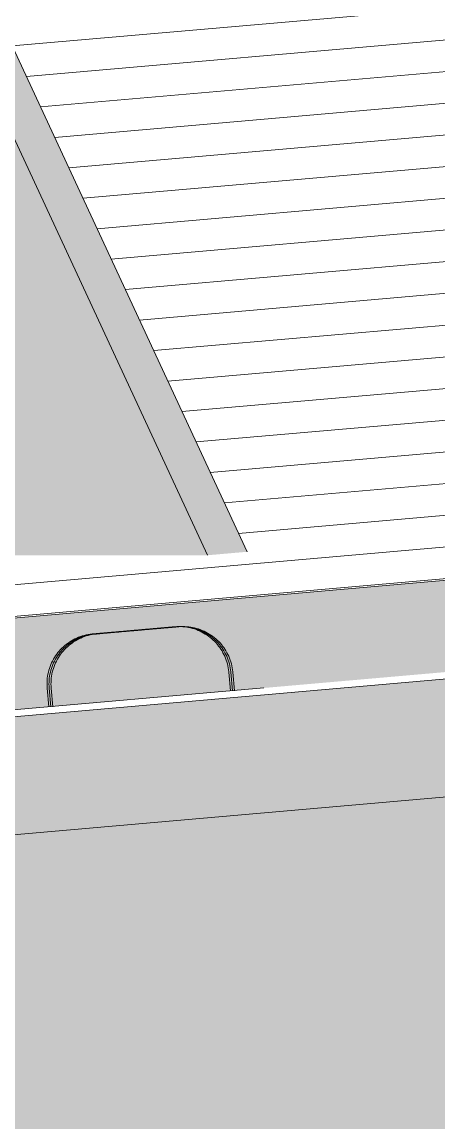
# Model space of a CAD drawing. Header units: millimetres. Extents: x -4612930 to -4329258, y -1064 to 30311.
# Drawn here: x -4376153.8 to -4376120.5, y 16772.5 to 16860.6 of the extents above; entities that cross this region are included whole.
import ezdxf

# ---------------------------------------------------------------- set-up
doc = ezdxf.new("R2010")
doc.units = ezdxf.units.MM
for name, color, linetype, lineweight in [('A-ROOF', 132, 'Continuous', 5), ('A-ROOF-PATT', 132, 'Continuous', 5), ('Q-SPCQ', 91, 'Continuous', 5)]:
    doc.layers.add(name, color=color, linetype=linetype, lineweight=lineweight)

# ---------------------------------------------------------------- blocks, each defined once
blk = doc.blocks.new('Static Line_Sayfa_Metal Deck_Pan Mount - Up to 15 _ pitch - Max 2 Users-1865617-NORTH EAST')
at = {"layer": 'Q-SPCQ'}
for points in [[(4323054.999, 16817.941), (4323058.167, 16818.219), (4323039.239, 16858.966), (4322985.737, 16852.038), (4322986.664, 16851.772), (4323037.414, 16855.794), (4323041.801, 16846.351)], [(4323010.073, 16817.94), (4323054.999, 16817.941), (4323037.414, 16855.794), (4323005.636, 16851.385), (4323009.854, 16818.41)]]:
    blk.add_hatch(color=256, dxfattribs=at).paths.add_polyline_path(points)
for p, q in [((4323058.167, 16818.219), (4323039.239, 16858.966)), ((4323037.414, 16855.794), (4323054.999, 16817.941))]:
    blk.add_line(p, q, dxfattribs=at)
blk = doc.blocks.new('Static Line_Sayfa_Metal Deck_Pan Mount - Up to 15 _ pitch - Max 2 Users-1847625-NORTH EAST')
at = {"layer": 'Q-SPCQ'}
for p, q in [((4323056.841, 16807.093), (4323056.711, 16808.587)), ((4323057.001, 16807.093), (4323056.87, 16808.587)), ((4323057.16, 16807.093), (4323057.029, 16808.587)), ((4323059.501, 16807.329), (4323016.765, 16803.59)), ((4323042.17, 16807.315), (4323042.301, 16805.821)), ((4323042.329, 16807.315), (4323042.46, 16805.821)), ((4323042.489, 16807.315), (4323042.62, 16805.821))]:
    blk.add_line(p, q, dxfattribs=at)
at = {"layer": 'Q-SPCQ', "flags": 128}
for points in [[(4323045.809, 16811.649), (4323045.817, 16811.649), (4323045.83, 16811.651), (4323045.848, 16811.652), (4323045.872, 16811.654), (4323045.9, 16811.657), (4323045.934, 16811.66), (4323045.973, 16811.663), (4323046.017, 16811.667), (4323046.066, 16811.671), (4323046.119, 16811.676), (4323046.178, 16811.681), (4323046.241, 16811.686), (4323046.308, 16811.692), (4323046.38, 16811.699), (4323046.457, 16811.705), (4323046.537, 16811.712), (4323046.622, 16811.72), (4323046.71, 16811.728), (4323046.803, 16811.736), (4323046.899, 16811.744), (4323046.998, 16811.753), (4323047.101, 16811.762), (4323047.207, 16811.771), (4323047.317, 16811.781), (4323047.429, 16811.79), (4323047.543, 16811.8), (4323047.66, 16811.811), (4323047.78, 16811.821), (4323047.901, 16811.832), (4323048.025, 16811.842), (4323048.15, 16811.853), (4323048.276, 16811.865), (4323048.404, 16811.876), (4323048.533, 16811.887), (4323048.663, 16811.898), (4323048.794, 16811.91), (4323048.925, 16811.921), (4323049.056, 16811.933), (4323049.094, 16811.936)], [(4323049.089, 16811.936), (4323048.958, 16811.925), (4323048.827, 16811.913), (4323048.696, 16811.902), (4323048.566, 16811.89), (4323048.437, 16811.879), (4323048.309, 16811.868), (4323048.182, 16811.857), (4323048.056, 16811.846), (4323047.932, 16811.835), (4323047.81, 16811.824), (4323047.69, 16811.814), (4323047.573, 16811.803), (4323047.457, 16811.793), (4323047.345, 16811.783), (4323047.235, 16811.774), (4323047.128, 16811.764), (4323047.024, 16811.755), (4323046.924, 16811.746), (4323046.827, 16811.738), (4323046.733, 16811.73), (4323046.644, 16811.722), (4323046.558, 16811.714), (4323046.476, 16811.707), (4323046.399, 16811.701), (4323046.326, 16811.694), (4323046.257, 16811.688), (4323046.193, 16811.683), (4323046.134, 16811.677), (4323046.079, 16811.673), (4323046.029, 16811.668), (4323045.984, 16811.664), (4323045.944, 16811.661), (4323045.909, 16811.658), (4323045.879, 16811.655), (4323045.854, 16811.653), (4323045.834, 16811.651), (4323045.82, 16811.65), (4323045.81, 16811.649)], [(4323045.968, 16811.649), (4323045.976, 16811.649), (4323045.989, 16811.651), (4323046.008, 16811.652), (4323046.031, 16811.654), (4323046.06, 16811.657), (4323046.094, 16811.66), (4323046.132, 16811.663), (4323046.176, 16811.667), (4323046.225, 16811.671), (4323046.279, 16811.676), (4323046.337, 16811.681), (4323046.4, 16811.686), (4323046.468, 16811.692), (4323046.54, 16811.699), (4323046.616, 16811.705), (4323046.696, 16811.712), (4323046.781, 16811.72), (4323046.87, 16811.728), (4323046.962, 16811.736), (4323047.058, 16811.744), (4323047.158, 16811.753), (4323047.261, 16811.762), (4323047.367, 16811.771), (4323047.476, 16811.781), (4323047.588, 16811.79), (4323047.703, 16811.8), (4323047.82, 16811.811), (4323047.939, 16811.821), (4323048.061, 16811.832), (4323048.184, 16811.842), (4323048.309, 16811.853), (4323048.436, 16811.865), (4323048.564, 16811.876), (4323048.693, 16811.887), (4323048.823, 16811.898), (4323048.953, 16811.91), (4323049.084, 16811.921), (4323049.216, 16811.933), (4323049.253, 16811.936)], [(4323049.249, 16811.936), (4323049.117, 16811.925), (4323048.986, 16811.913), (4323048.856, 16811.902), (4323048.725, 16811.89), (4323048.596, 16811.879), (4323048.468, 16811.868), (4323048.341, 16811.857), (4323048.215, 16811.846), (4323048.092, 16811.835), (4323047.97, 16811.824), (4323047.85, 16811.814), (4323047.732, 16811.803), (4323047.617, 16811.793), (4323047.504, 16811.783), (4323047.394, 16811.774), (4323047.287, 16811.764), (4323047.183, 16811.755), (4323047.083, 16811.746), (4323046.986, 16811.738), (4323046.893, 16811.73), (4323046.803, 16811.722), (4323046.717, 16811.714), (4323046.636, 16811.707), (4323046.558, 16811.701), (4323046.485, 16811.694), (4323046.417, 16811.688), (4323046.352, 16811.683), (4323046.293, 16811.677), (4323046.238, 16811.673), (4323046.188, 16811.668), (4323046.143, 16811.664), (4323046.103, 16811.661), (4323046.068, 16811.658), (4323046.038, 16811.655), (4323046.013, 16811.653), (4323045.993, 16811.651), (4323045.979, 16811.65), (4323045.97, 16811.649)], [(4323046.128, 16811.649), (4323046.136, 16811.649), (4323046.149, 16811.651), (4323046.167, 16811.652), (4323046.191, 16811.654), (4323046.219, 16811.657), (4323046.253, 16811.66), (4323046.292, 16811.663), (4323046.336, 16811.667), (4323046.384, 16811.671), (4323046.438, 16811.676), (4323046.496, 16811.681), (4323046.559, 16811.686), (4323046.627, 16811.692), (4323046.699, 16811.699), (4323046.775, 16811.705), (4323046.856, 16811.712), (4323046.94, 16811.72), (4323047.029, 16811.728), (4323047.121, 16811.736), (4323047.218, 16811.744), (4323047.317, 16811.753), (4323047.42, 16811.762), (4323047.526, 16811.771), (4323047.635, 16811.781), (4323047.747, 16811.79), (4323047.862, 16811.8), (4323047.979, 16811.811), (4323048.098, 16811.821), (4323048.22, 16811.832), (4323048.343, 16811.842), (4323048.468, 16811.853), (4323048.595, 16811.865), (4323048.723, 16811.876), (4323048.852, 16811.887), (4323048.982, 16811.898), (4323049.113, 16811.91), (4323049.244, 16811.921), (4323049.375, 16811.933), (4323049.413, 16811.936)], [(4323049.408, 16811.936), (4323049.277, 16811.925), (4323049.146, 16811.913), (4323049.015, 16811.902), (4323048.885, 16811.89), (4323048.756, 16811.879), (4323048.627, 16811.868), (4323048.5, 16811.857), (4323048.375, 16811.846), (4323048.251, 16811.835), (4323048.129, 16811.824), (4323048.009, 16811.814), (4323047.891, 16811.803), (4323047.776, 16811.793), (4323047.663, 16811.783), (4323047.553, 16811.774), (4323047.447, 16811.764), (4323047.343, 16811.755), (4323047.242, 16811.746), (4323047.145, 16811.738), (4323047.052, 16811.73), (4323046.962, 16811.722), (4323046.877, 16811.714), (4323046.795, 16811.707), (4323046.718, 16811.701), (4323046.645, 16811.694), (4323046.576, 16811.688), (4323046.512, 16811.683), (4323046.452, 16811.677), (4323046.397, 16811.673), (4323046.347, 16811.668), (4323046.302, 16811.664), (4323046.262, 16811.661), (4323046.227, 16811.658), (4323046.197, 16811.655), (4323046.172, 16811.653), (4323046.153, 16811.651), (4323046.138, 16811.65), (4323046.129, 16811.649)], [(4323052.375, 16812.223), (4323052.367, 16812.223), (4323052.354, 16812.221), (4323052.335, 16812.22), (4323052.312, 16812.218), (4323052.283, 16812.215), (4323052.249, 16812.212), (4323052.21, 16812.209), (4323052.167, 16812.205), (4323052.118, 16812.201), (4323052.064, 16812.196), (4323052.006, 16812.191), (4323051.943, 16812.186), (4323051.875, 16812.18), (4323051.803, 16812.173), (4323051.727, 16812.167), (4323051.646, 16812.16), (4323051.562, 16812.152), (4323051.473, 16812.145), (4323051.381, 16812.136), (4323051.285, 16812.128), (4323051.185, 16812.119), (4323051.082, 16812.11), (4323050.976, 16812.101), (4323050.867, 16812.092), (4323050.755, 16812.082), (4323050.64, 16812.072), (4323050.523, 16812.061), (4323050.404, 16812.051), (4323050.282, 16812.04), (4323050.159, 16812.03), (4323050.034, 16812.019), (4323049.907, 16812.008), (4323049.779, 16811.996), (4323049.65, 16811.985), (4323049.52, 16811.974), (4323049.39, 16811.962), (4323049.259, 16811.951), (4323049.127, 16811.939), (4323049.089, 16811.936)], [(4323049.094, 16811.936), (4323049.225, 16811.948), (4323049.357, 16811.959), (4323049.487, 16811.97), (4323049.617, 16811.982), (4323049.747, 16811.993), (4323049.875, 16812.004), (4323050.002, 16812.015), (4323050.127, 16812.026), (4323050.251, 16812.037), (4323050.373, 16812.048), (4323050.493, 16812.058), (4323050.611, 16812.069), (4323050.726, 16812.079), (4323050.839, 16812.089), (4323050.949, 16812.098), (4323051.056, 16812.108), (4323051.159, 16812.117), (4323051.26, 16812.126), (4323051.357, 16812.134), (4323051.45, 16812.142), (4323051.54, 16812.15), (4323051.625, 16812.158), (4323051.707, 16812.165), (4323051.784, 16812.172), (4323051.858, 16812.178), (4323051.926, 16812.184), (4323051.99, 16812.19), (4323052.05, 16812.195), (4323052.105, 16812.2), (4323052.155, 16812.204), (4323052.2, 16812.208), (4323052.24, 16812.211), (4323052.275, 16812.214), (4323052.305, 16812.217), (4323052.33, 16812.219), (4323052.349, 16812.221), (4323052.364, 16812.222), (4323052.373, 16812.223)], [(4323052.534, 16812.223), (4323052.526, 16812.223), (4323052.513, 16812.221), (4323052.495, 16812.22), (4323052.471, 16812.218), (4323052.442, 16812.215), (4323052.409, 16812.212), (4323052.37, 16812.209), (4323052.326, 16812.205), (4323052.277, 16812.201), (4323052.224, 16812.196), (4323052.165, 16812.191), (4323052.102, 16812.186), (4323052.035, 16812.18), (4323051.963, 16812.173), (4323051.886, 16812.167), (4323051.806, 16812.16), (4323051.721, 16812.152), (4323051.633, 16812.145), (4323051.54, 16812.136), (4323051.444, 16812.128), (4323051.344, 16812.119), (4323051.242, 16812.11), (4323051.135, 16812.101), (4323051.026, 16812.092), (4323050.914, 16812.082), (4323050.8, 16812.072), (4323050.683, 16812.061), (4323050.563, 16812.051), (4323050.442, 16812.04), (4323050.318, 16812.03), (4323050.193, 16812.019), (4323050.066, 16812.008), (4323049.939, 16811.996), (4323049.81, 16811.985), (4323049.68, 16811.974), (4323049.549, 16811.962), (4323049.418, 16811.951), (4323049.287, 16811.939), (4323049.249, 16811.936)], [(4323049.253, 16811.936), (4323049.385, 16811.948), (4323049.516, 16811.959), (4323049.647, 16811.97), (4323049.777, 16811.982), (4323049.906, 16811.993), (4323050.034, 16812.004), (4323050.161, 16812.015), (4323050.287, 16812.026), (4323050.411, 16812.037), (4323050.533, 16812.048), (4323050.653, 16812.058), (4323050.77, 16812.069), (4323050.886, 16812.079), (4323050.998, 16812.089), (4323051.108, 16812.098), (4323051.215, 16812.108), (4323051.319, 16812.117), (4323051.419, 16812.126), (4323051.516, 16812.134), (4323051.61, 16812.142), (4323051.699, 16812.15), (4323051.785, 16812.158), (4323051.866, 16812.165), (4323051.944, 16812.172), (4323052.017, 16812.178), (4323052.086, 16812.184), (4323052.15, 16812.19), (4323052.209, 16812.195), (4323052.264, 16812.2), (4323052.314, 16812.204), (4323052.359, 16812.208), (4323052.399, 16812.211), (4323052.434, 16812.214), (4323052.464, 16812.217), (4323052.489, 16812.219), (4323052.509, 16812.221), (4323052.523, 16812.222), (4323052.532, 16812.223)], [(4323052.693, 16812.223), (4323052.685, 16812.223), (4323052.672, 16812.221), (4323052.654, 16812.22), (4323052.63, 16812.218), (4323052.602, 16812.215), (4323052.568, 16812.212), (4323052.529, 16812.209), (4323052.485, 16812.205), (4323052.437, 16812.201), (4323052.383, 16812.196), (4323052.325, 16812.191), (4323052.262, 16812.186), (4323052.194, 16812.18), (4323052.122, 16812.173), (4323052.046, 16812.167), (4323051.965, 16812.16), (4323051.88, 16812.152), (4323051.792, 16812.145), (4323051.699, 16812.136), (4323051.603, 16812.128), (4323051.504, 16812.119), (4323051.401, 16812.11), (4323051.295, 16812.101), (4323051.186, 16812.092), (4323051.074, 16812.082), (4323050.959, 16812.072), (4323050.842, 16812.061), (4323050.722, 16812.051), (4323050.601, 16812.04), (4323050.478, 16812.03), (4323050.352, 16812.019), (4323050.226, 16812.008), (4323050.098, 16811.996), (4323049.969, 16811.985), (4323049.839, 16811.974), (4323049.708, 16811.962), (4323049.577, 16811.951), (4323049.446, 16811.939), (4323049.408, 16811.936)], [(4323049.413, 16811.936), (4323049.544, 16811.948), (4323049.675, 16811.959), (4323049.806, 16811.97), (4323049.936, 16811.982), (4323050.065, 16811.993), (4323050.194, 16812.004), (4323050.321, 16812.015), (4323050.446, 16812.026), (4323050.57, 16812.037), (4323050.692, 16812.048), (4323050.812, 16812.058), (4323050.93, 16812.069), (4323051.045, 16812.079), (4323051.158, 16812.089), (4323051.267, 16812.098), (4323051.374, 16812.108), (4323051.478, 16812.117), (4323051.579, 16812.126), (4323051.676, 16812.134), (4323051.769, 16812.142), (4323051.858, 16812.15), (4323051.944, 16812.158), (4323052.026, 16812.165), (4323052.103, 16812.172), (4323052.176, 16812.178), (4323052.245, 16812.184), (4323052.309, 16812.19), (4323052.369, 16812.195), (4323052.424, 16812.2), (4323052.473, 16812.204), (4323052.519, 16812.208), (4323052.559, 16812.211), (4323052.594, 16812.214), (4323052.624, 16812.217), (4323052.649, 16812.219), (4323052.668, 16812.221), (4323052.683, 16812.222), (4323052.692, 16812.223)], [(4323052.377, 16812.223), (4323052.537, 16812.234), (4323052.697, 16812.239), (4323052.857, 16812.237), (4323053.017, 16812.228), (4323053.176, 16812.213), (4323053.334, 16812.192), (4323053.492, 16812.165), (4323053.648, 16812.131), (4323053.803, 16812.091), (4323053.956, 16812.045), (4323054.108, 16811.992), (4323054.257, 16811.934), (4323054.403, 16811.87), (4323054.547, 16811.8), (4323054.688, 16811.724), (4323054.826, 16811.643), (4323054.96, 16811.556), (4323055.091, 16811.464), (4323055.218, 16811.367), (4323055.341, 16811.265), (4323055.46, 16811.158), (4323055.575, 16811.046), (4323055.685, 16810.93), (4323055.79, 16810.81), (4323055.891, 16810.685), (4323055.986, 16810.557), (4323056.076, 16810.424), (4323056.161, 16810.289), (4323056.24, 16810.15), (4323056.313, 16810.008), (4323056.381, 16809.863), (4323056.443, 16809.715), (4323056.499, 16809.565), (4323056.549, 16809.413), (4323056.593, 16809.26), (4323056.631, 16809.104), (4323056.663, 16808.947), (4323056.688, 16808.789), (4323056.707, 16808.63), (4323056.711, 16808.587)], [(4323052.537, 16812.223), (4323052.696, 16812.234), (4323052.856, 16812.239), (4323053.016, 16812.237), (4323053.176, 16812.228), (4323053.335, 16812.213), (4323053.494, 16812.192), (4323053.651, 16812.165), (4323053.808, 16812.131), (4323053.963, 16812.091), (4323054.116, 16812.045), (4323054.267, 16811.992), (4323054.416, 16811.934), (4323054.563, 16811.87), (4323054.706, 16811.8), (4323054.847, 16811.724), (4323054.985, 16811.643), (4323055.12, 16811.556), (4323055.251, 16811.464), (4323055.378, 16811.367), (4323055.501, 16811.265), (4323055.62, 16811.158), (4323055.734, 16811.046), (4323055.844, 16810.93), (4323055.95, 16810.81), (4323056.05, 16810.685), (4323056.145, 16810.557), (4323056.235, 16810.424), (4323056.32, 16810.289), (4323056.399, 16810.15), (4323056.473, 16810.008), (4323056.541, 16809.863), (4323056.603, 16809.715), (4323056.659, 16809.565), (4323056.709, 16809.413), (4323056.753, 16809.26), (4323056.79, 16809.104), (4323056.822, 16808.947), (4323056.847, 16808.789), (4323056.866, 16808.63), (4323056.87, 16808.587)], [(4323052.696, 16812.223), (4323052.856, 16812.234), (4323053.015, 16812.239), (4323053.175, 16812.237), (4323053.335, 16812.228), (4323053.495, 16812.213), (4323053.653, 16812.192), (4323053.811, 16812.165), (4323053.967, 16812.131), (4323054.122, 16812.091), (4323054.275, 16812.045), (4323054.426, 16811.992), (4323054.575, 16811.934), (4323054.722, 16811.87), (4323054.866, 16811.8), (4323055.007, 16811.724), (4323055.145, 16811.643), (4323055.279, 16811.556), (4323055.41, 16811.464), (4323055.537, 16811.367), (4323055.66, 16811.265), (4323055.779, 16811.158), (4323055.894, 16811.046), (4323056.004, 16810.93), (4323056.109, 16810.81), (4323056.209, 16810.685), (4323056.305, 16810.557), (4323056.395, 16810.424), (4323056.479, 16810.289), (4323056.559, 16810.15), (4323056.632, 16810.008), (4323056.7, 16809.863), (4323056.762, 16809.715), (4323056.818, 16809.565), (4323056.868, 16809.413), (4323056.912, 16809.26), (4323056.95, 16809.104), (4323056.981, 16808.947), (4323057.006, 16808.789), (4323057.025, 16808.63), (4323057.029, 16808.587)], [(4323042.17, 16807.315), (4323042.159, 16807.475), (4323042.155, 16807.635), (4323042.157, 16807.795), (4323042.165, 16807.954), (4323042.18, 16808.114), (4323042.201, 16808.272), (4323042.229, 16808.43), (4323042.263, 16808.586), (4323042.303, 16808.741), (4323042.349, 16808.894), (4323042.401, 16809.046), (4323042.459, 16809.195), (4323042.524, 16809.341), (4323042.594, 16809.485), (4323042.669, 16809.626), (4323042.751, 16809.764), (4323042.837, 16809.898), (4323042.929, 16810.029), (4323043.026, 16810.156), (4323043.129, 16810.279), (4323043.236, 16810.398), (4323043.347, 16810.513), (4323043.463, 16810.623), (4323043.584, 16810.728), (4323043.709, 16810.829), (4323043.837, 16810.924), (4323043.969, 16811.014), (4323044.105, 16811.099), (4323044.244, 16811.178), (4323044.386, 16811.251), (4323044.531, 16811.319), (4323044.678, 16811.381), (4323044.828, 16811.437), (4323044.98, 16811.487), (4323045.134, 16811.531), (4323045.29, 16811.569), (4323045.446, 16811.601), (4323045.604, 16811.626), (4323045.763, 16811.645), (4323045.806, 16811.649)], [(4323042.329, 16807.315), (4323042.319, 16807.475), (4323042.314, 16807.635), (4323042.316, 16807.795), (4323042.325, 16807.954), (4323042.34, 16808.114), (4323042.361, 16808.272), (4323042.388, 16808.43), (4323042.422, 16808.586), (4323042.462, 16808.741), (4323042.508, 16808.894), (4323042.561, 16809.046), (4323042.619, 16809.195), (4323042.683, 16809.341), (4323042.753, 16809.485), (4323042.829, 16809.626), (4323042.91, 16809.764), (4323042.997, 16809.898), (4323043.089, 16810.029), (4323043.186, 16810.156), (4323043.288, 16810.279), (4323043.395, 16810.398), (4323043.507, 16810.513), (4323043.623, 16810.623), (4323043.743, 16810.728), (4323043.868, 16810.829), (4323043.996, 16810.924), (4323044.129, 16811.014), (4323044.264, 16811.099), (4323044.403, 16811.178), (4323044.545, 16811.251), (4323044.69, 16811.319), (4323044.838, 16811.381), (4323044.988, 16811.437), (4323045.14, 16811.487), (4323045.293, 16811.531), (4323045.449, 16811.569), (4323045.606, 16811.601), (4323045.764, 16811.626), (4323045.923, 16811.645), (4323045.966, 16811.649)], [(4323042.489, 16807.315), (4323042.478, 16807.475), (4323042.474, 16807.635), (4323042.476, 16807.795), (4323042.484, 16807.954), (4323042.499, 16808.114), (4323042.52, 16808.272), (4323042.548, 16808.43), (4323042.581, 16808.586), (4323042.621, 16808.741), (4323042.668, 16808.894), (4323042.72, 16809.046), (4323042.778, 16809.195), (4323042.842, 16809.341), (4323042.912, 16809.485), (4323042.988, 16809.626), (4323043.069, 16809.764), (4323043.156, 16809.898), (4323043.248, 16810.029), (4323043.345, 16810.156), (4323043.447, 16810.279), (4323043.554, 16810.398), (4323043.666, 16810.513), (4323043.782, 16810.623), (4323043.903, 16810.728), (4323044.027, 16810.829), (4323044.156, 16810.924), (4323044.288, 16811.014), (4323044.424, 16811.099), (4323044.563, 16811.178), (4323044.705, 16811.251), (4323044.85, 16811.319), (4323044.997, 16811.381), (4323045.147, 16811.437), (4323045.299, 16811.487), (4323045.453, 16811.531), (4323045.608, 16811.569), (4323045.765, 16811.601), (4323045.923, 16811.626), (4323046.082, 16811.645), (4323046.125, 16811.649)]]:
    blk.add_lwpolyline(points, dxfattribs=at)
blk = doc.blocks.new('Roof Gutters3 - Roof Gutters-1885272-NORTH EAST')
at = {"layer": 'A-ROOF'}
blk.add_hatch(color=256, dxfattribs=at).paths.add_polyline_path([(4312743.46, 15437.032), (4332576.852, 17171.403), (4332641.231, 17165.802), (4332679.435, 17620.185), (4332571.797, 17629.585), (4312703.909, 15891.311), (4312723.911, 15661.566), (4312744.456, 15661.566), (4312744.001, 15656.566), (4312724.347, 15656.566), (4312739.467, 15482.898)])
blk.add_line((4332571.896, 17629.594), (4312703.909, 15891.311), dxfattribs=at)

msp = doc.modelspace()

# ---------------------------------------------------------------- hatches: boundary and pattern name
at = {"layer": 'A-ROOF'}
h = msp.add_hatch(color=256, dxfattribs=at)
h.paths.add_polyline_path([(-4386496.086, 15900), (-4386426.633, 15900.232), (-4386366.379, 15905.483), (-4386366.2, 15911.582), (-4376459.497, 16778.995), (-4376459.386, 16784.106), (-4376684.519, 16766.726), (-4386496.086, 15911.582)])
h.paths.add_polyline_path([(-4348270.255, 16052.302), (-4348270.255, 16066.212), (-4356666.478, 16797.998), (-4356665.079, 16792.777), (-4356622.343, 16789.038), (-4356622.343, 16783.015), (-4348283.821, 16053.489)])
h.paths.add_polyline_path([(-4356668.75, 16787.075), (-4356669.534, 16792.777), (-4356671.039, 16798.396), (-4356682.61, 16797.565), (-4356684.927, 16791.597), (-4356683.03, 16791.336), (-4356681.229, 16788.167), (-4356678.716, 16787.947)])
h.paths.add_polyline_path([(-4376183.891, 16802.449), (-4376180.566, 16803.782), (-4376184.579, 16810.3), (-4376183.945, 16803.071)])
h.paths.add_polyline_path([(-4376177.167, 16803.59), (-4366820.316, 17622.098), (-4366809.016, 17625.683), (-4366513.209, 17651.365), (-4366178.096, 17620.05), (-4366175.415, 17618.8), (-4357103.996, 16825.154), (-4357102.417, 16831.039), (-4357068.141, 16828.143), (-4357068.675, 16833.052), (-4366496.117, 17654.714), (-4369276.231, 17412.409), (-4376180.463, 16810.658), (-4376177.516, 16804.34)])
msp.add_hatch(color=256, dxfattribs=at).paths.add_polyline_path([(-4386366.379, 15902.154), (-4366619.228, 17629.399), (-4366513.209, 17621.964), (-4366514.497, 17648.439), (-4386366.379, 15911.566), (-4386366.379, 15904.704)])
at = {"layer": 'A-ROOF-PATT'}
h = msp.add_hatch(dxfattribs=at)
h.set_pattern_fill('FP_163', color=256, style=0, pattern_type=2)
h.set_pattern_definition([(4.981, (-8927779.1346, -385739.019), (0.0097379167, 2.5354203988), [])])
h.paths.add_polyline_path([(-4377741.122, 16841.744), (-4377528.064, 16858.427), (-4377523.649, 16818.171), (-4377738.362, 16800.74), (-4377740.874, 16840.121)])
h.paths.add_polyline_path([(-4386496.086, 15911.582), (-4376435.155, 16788.502), (-4376438.834, 16834.637), (-4376356.073, 16843.424), (-4376354.744, 16848.459), (-4376351.925, 16850.484), (-4376351.031, 16855.879), (-4376341.42, 16857.508), (-4376342.376, 16859.813), (-4376345.795, 16859.514), (-4376349.328, 16863.361), (-4376344.096, 16867.524), (-4376340.756, 16867.524), (-4376340.313, 16868.57), (-4376331.763, 16870.715), (-4376323.132, 16866.472), (-4376320.847, 16867.077), (-4376319.858, 16867.123), (-4376316.879, 16867.077), (-4376315.89, 16867.123), (-4376312.911, 16867.077), (-4376311.921, 16867.123), (-4376308.942, 16867.077), (-4376307.953, 16867.123), (-4376304.974, 16867.077), (-4376303.304, 16871.026), (-4376304.667, 16875.821), (-4376308.679, 16875.47), (-4376312.652, 16921.628), (-4376308.326, 16922.064), (-4376309.57, 16927.676), (-4376305.812, 16929.044), (-4376307.279, 16917.511), (-4376304.362, 16917.503), (-4376303.067, 16917.532), (-4376300.394, 16917.503), (-4376299.099, 16917.532), (-4376296.426, 16917.503), (-4376295.13, 16917.532), (-4376292.457, 16917.503), (-4376291.162, 16917.532), (-4376288.489, 16917.503), (-4376287.193, 16917.532), (-4376284.52, 16917.503), (-4376283.225, 16917.532), (-4376280.552, 16917.503), (-4376279.257, 16917.532), (-4376276.584, 16917.503), (-4376275.288, 16917.532), (-4376272.615, 16917.503), (-4376271.32, 16917.532), (-4376268.647, 16917.503), (-4376267.352, 16917.532), (-4376264.499, 16915.452), (-4376263.383, 16917.532), (-4376260.564, 16915.838), (-4376259.415, 16917.532), (-4376256.63, 16916.224), (-4376255.446, 16917.532), (-4376252.695, 16916.61), (-4376251.478, 16910.388), (-4376247.107, 16909.374), (-4376242.445, 16875.91), (-4376239.498, 16872.108), (-4376239.44, 16869.95), (-4376238.1, 16859.142), (-4376223.428, 16858.965), (-4376223.038, 16857.182), (-4376180.566, 16858.966), (-4376154.693, 16858.966), (-4376135.765, 16818.219), (-4376156.517, 16817.941), (-4376183.771, 16817.752), (-4376180.463, 16810.658), (-4366821.412, 17627.85), (-4369028.827, 17625.699), (-4376820.454, 16936.146), (-4376693.786, 16938.314), (-4376689.439, 16938.639), (-4376681.601, 16937.363), (-4376676.774, 16933.841), (-4376678.602, 16928.436), (-4376684.582, 16923.725), (-4376683.757, 16924.635), (-4376681.573, 16923.991), (-4376679.04, 16860.805), (-4376686.002, 16860.805), (-4376692.195, 16925.689), (-4376698.063, 16928.179), (-4376910.675, 16928.162), (-4377137.92, 16908.051), (-4377136.518, 16863.05), (-4377136.314, 16860.797), (-4377143.277, 16860.797), (-4377147.053, 16907.242), (-4377591.362, 16867.921), (-4377590.784, 16863.042), (-4377593.792, 16863.042), (-4377593.588, 16860.788), (-4377600.551, 16860.788), (-4377601.563, 16867.019), (-4377972.305, 16834.208), (-4377964.861, 16818.184), (-4377985.614, 16817.906), (-4378016.073, 16817.905), (-4378021.723, 16829.835), (-4378131.922, 16817.903), (-4378135.856, 16803.167), (-4378141.175, 16802.889), (-4378187.068, 16802.888), (-4378183.702, 16815.5), (-4388378.226, 15911.584), (-4386511.067, 15911.582)])
h.paths.add_polyline_path([(-4377281.088, 16800.748), (-4377283.543, 16841.779), (-4377070.79, 16858.436), (-4377066.375, 16818.18), (-4377269.273, 16801.786)])
h.paths.add_polyline_path([(-4376823.814, 16800.757), (-4376826.269, 16841.788), (-4376613.516, 16858.444), (-4376609.101, 16818.189), (-4376811.998, 16801.795)])
h.paths.add_polyline_path([(-4376184.579, 16810.3), (-4376184.078, 16811.312), (-4376184.805, 16812.871)])
h.paths.add_polyline_path([(-4376275.309, 16852.592), (-4376275.215, 16854.937), (-4376275.513, 16854.937)])
h.paths.add_polyline_path([(-4377646.851, 16855.412), (-4377647.495, 16862.802), (-4377626.739, 16863.102), (-4377628.274, 16856.973), (-4377646.335, 16855.449)])
h.paths.add_polyline_path([(-4377189.577, 16855.421), (-4377190.221, 16862.811), (-4377169.465, 16863.11), (-4377171, 16856.982), (-4377189.06, 16855.458)])
h.paths.add_polyline_path([(-4376732.303, 16855.429), (-4376732.947, 16862.819), (-4376712.191, 16863.119), (-4376713.726, 16856.991), (-4376731.786, 16855.467)])
h.paths.add_polyline_path([(-4376336.733, 16857.13), (-4376336.273, 16858.063), (-4376336.766, 16857.508)])
h.paths.add_polyline_path([(-4376321.009, 16857.464), (-4376321.984, 16859.514), (-4376321.013, 16857.508)])
h.paths.add_polyline_path([(-4376287.22, 16857.643), (-4376286.426, 16859.514), (-4376287.234, 16857.808)])
h.paths.add_polyline_path([(-4376283.251, 16857.643), (-4376282.309, 16857.808), (-4376283.266, 16857.808)])
h.paths.add_polyline_path([(-4376223.338, 16882.538), (-4376234.74, 16918.372), (-4376235.63, 16928.696), (-4376230.552, 16928.696), (-4376218.376, 16882.974), (-4376220.756, 16882.765)])
h.paths.add_polyline_path([(-4376232.07, 16862.719), (-4376232.07, 16903.163), (-4376223.338, 16882.538), (-4376223.038, 16862.719), (-4376223.756, 16862.719)])
h.paths.add_polyline_path([(-4377188.462, 16866.142), (-4377184.874, 16872.052), (-4377181.385, 16874.574), (-4377176.893, 16869.787), (-4377172.176, 16869.378), (-4377173.29, 16867.41), (-4377187.458, 16866.218)])
h.paths.add_polyline_path([(-4376731.188, 16866.151), (-4376727.6, 16872.06), (-4376724.111, 16874.583), (-4376719.619, 16869.796), (-4376714.902, 16869.387), (-4376716.016, 16867.419), (-4376730.184, 16866.227)])
h.paths.add_polyline_path([(-4376254.552, 16921.121), (-4376258.526, 16926.797), (-4376255.215, 16928.696), (-4376254.572, 16921.347)])
h.paths.add_polyline_path([(-4376253.532, 16921.347), (-4376254.552, 16928.647), (-4376251.478, 16925.753)])

# ---------------------------------------------------------------- linework, layer by layer
at = {"layer": 'A-ROOF'}
for p, q in [((-4376180.463, 16810.658), (-4366804.351, 17627.85)), ((-4386366.379, 15911.566), (-4366821.412, 17621.587))]:
    msp.add_line(p, q, dxfattribs=at)

# ---------------------------------------------------------------- block references
msp.add_blockref('Roof Gutters3 - Roof Gutters-1885272-NORTH EAST', (-8699193.932, 0), dxfattribs=at)
at = {"layer": 'Q-SPCQ'}
for name in ['Static Line_Sayfa_Metal Deck_Pan Mount - Up to 15 _ pitch - Max 2 Users-1865617-NORTH EAST', 'Static Line_Sayfa_Metal Deck_Pan Mount - Up to 15 _ pitch - Max 2 Users-1847625-NORTH EAST']:
    msp.add_blockref(name, (-8699193.932, 0), dxfattribs=at)

doc.saveas('drawing.dxf')
